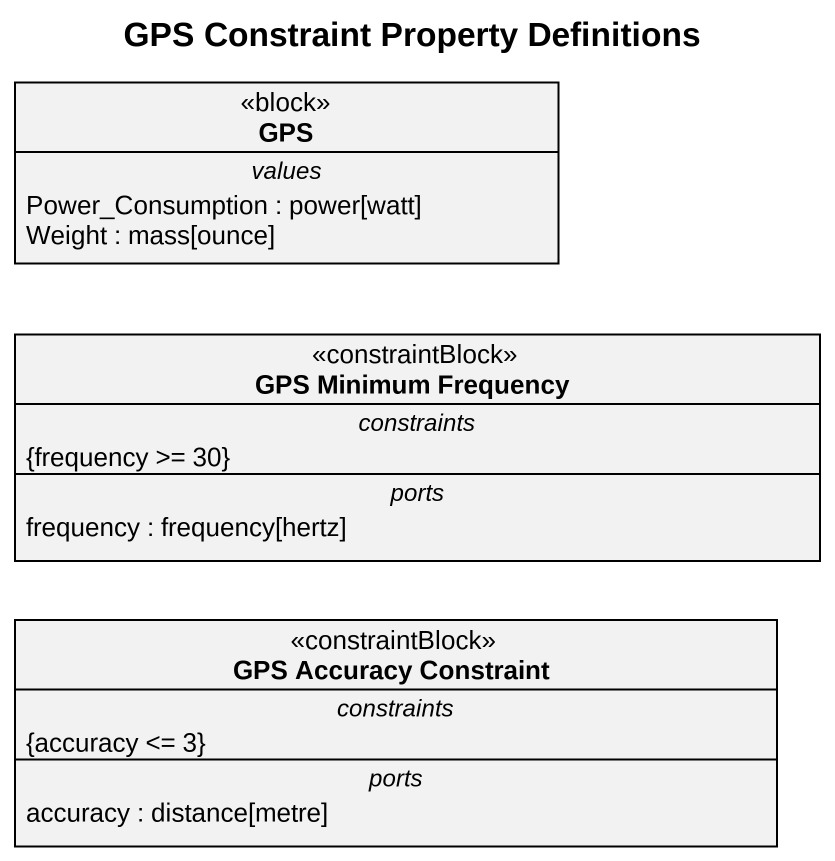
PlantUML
@startuml
title GPS Constraint Property Definitions
hide circle
hide empty members
class GPS <<block>> {
  -- values --
  Power_Consumption : power[watt]
  Weight : mass[ounce]
}
class "GPS Minimum Frequency" as GPS_Minimum_Frequency <<constraintBlock>> {
  -- constraints --
  {frequency >= 30}
  -- ports --
  frequency : frequency[hertz]
}
class "GPS Accuracy Constraint" as GPS_Accuracy_Constraint <<constraintBlock>> {
  -- constraints --
  {accuracy <= 3}
  -- ports --
  accuracy : distance[metre]
}
@enduml
